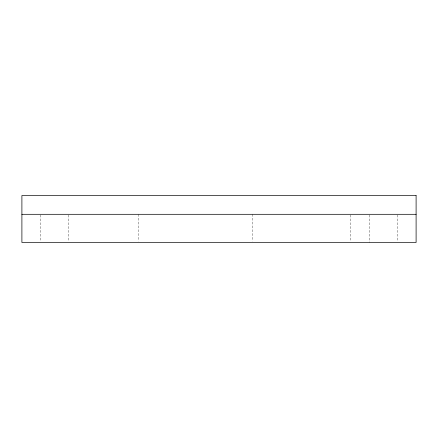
<?xml version="1.0" encoding="UTF-8"?>
<svg xmlns="http://www.w3.org/2000/svg" width="438" height="438" viewBox="0 0 438 438"><rect width="100%" height="100%" fill="white"/><g stroke="black" fill="none" stroke-linecap="round" stroke-linejoin="round"><path stroke-width="0.33" stroke-dasharray="2.19 1.64" d="M397.326 214.976L397.326 241.124M369.174 214.976L369.174 242.466M350.4 214.976L350.4 241.124M252.786 214.308L252.786 241.124M138.282 214.308L138.282 241.124M68.826 214.976L68.826 241.124M40.674 214.976L40.674 241.124"/><path stroke-width="0.66" d="M21.9 214.308L416.1 214.308M416.1 195.534L21.9 195.534L21.9 242.466L416.1 242.466L416.1 195.534"/></g></svg>
